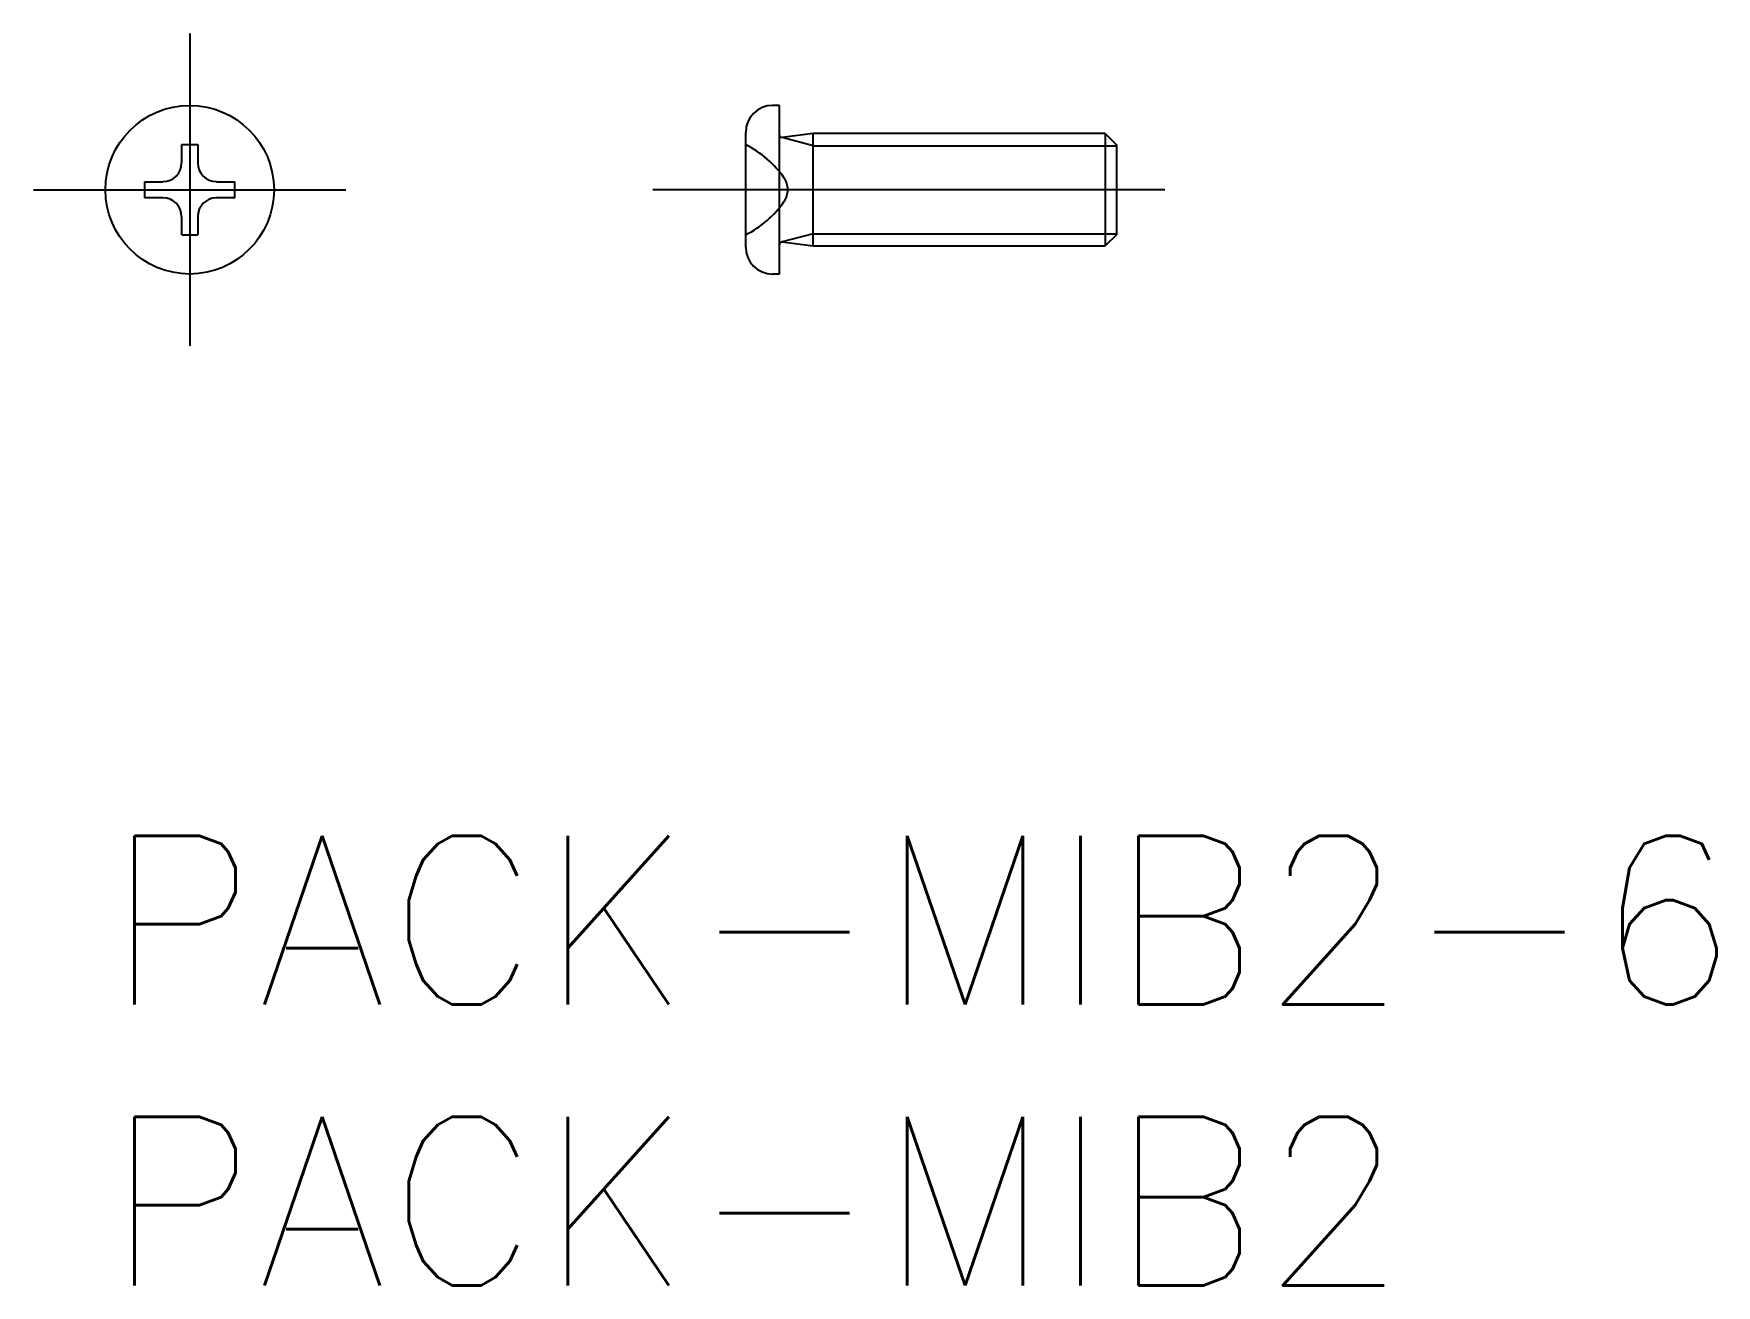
# Model space of a CAD drawing. Extents: x -1.3 to 28.7, y -8 to 14.3.
import ezdxf

# ---------------------------------------------------------------- set-up
doc = ezdxf.new("R2010")
doc.units = 0
doc.header["$LTSCALE"] = 0.5
doc.linetypes.add('CENTER', pattern=[50.8, 31.75, -6.35, 6.35, -6.35])
doc.linetypes.add('DASHED', pattern=[19.05, 12.7, -6.35])
for name, color, linetype in [('MSM_CENTER', 1, 'CENTER'), ('MSM_CONTINUOUS', 7, 'CONTINUOUS'), ('MSM_DASHED', 4, 'DASHED'), ('MSM_NARROW', 5, 'CONTINUOUS'), ('MSM_PART_NUMBER', 7, 'CONTINUOUS')]:
    doc.layers.add(name, color=color, linetype=linetype)
doc.styles.get("Standard").update_dxf_attribs({"font": 'txt.shx', "height": 1, "bigfont": 'bigfont.shx'})

# ---------------------------------------------------------------- blocks, each defined once
blk = doc.blocks.new('*U2')
at = {"layer": 'MSM_PART_NUMBER'}
blk.add_text('PACK-MIB2-6', height=3, dxfattribs=at).set_placement((0, -3))
blk = doc.blocks.new('*U3')
at = {"layer": 'MSM_PART_NUMBER'}
blk.add_text('PACK-MIB2', height=3, dxfattribs=at).set_placement((0, -8))

msp = doc.modelspace()

# ---------------------------------------------------------------- linework, layer by layer
at = {"layer": 'MSM_CENTER'}
for p, q in [((1.5, 14.278), (1.5, 8.722)), ((-1.278, 11.5), (4.278, 11.5)), ((18.854, 11.5), (9.74, 11.5))]:
    msp.add_line(p, q, dxfattribs=at)
at = {"layer": 'MSM_CONTINUOUS'}
for p, q in [((11.995, 13), (11.875, 13)), ((11.995, 10), (11.995, 13)), ((1.357, 12.302), (1.643, 12.302)), ((1.357, 11.977), (1.357, 12.302)), ((1.643, 12.302), (1.643, 11.977)), ((11.395, 10.48), (11.395, 12.52)), ((12.595, 12.5), (12.045, 12.429)), ((17.795, 12.5), (12.595, 12.5)), ((12.595, 10.5), (12.595, 12.5)), ((17.795, 12.5), (17.795, 10.5)), ((17.795, 12.5), (17.995, 12.3)), ((17.995, 12.3), (17.995, 10.7)), ((0.698, 11.643), (1.023, 11.643)), ((0.698, 11.643), (0.698, 11.357)), ((1.977, 11.643), (2.302, 11.643)), ((2.302, 11.357), (2.302, 11.643)), ((1.023, 11.357), (0.698, 11.357)), ((2.302, 11.357), (1.977, 11.357)), ((1.357, 10.698), (1.357, 11.023)), ((1.643, 11.023), (1.643, 10.698)), ((1.357, 10.698), (1.643, 10.698)), ((12.045, 10.571), (12.595, 10.5)), ((12.595, 10.5), (17.795, 10.5)), ((17.995, 10.7), (17.795, 10.5)), ((11.995, 10), (11.875, 10))]:
    msp.add_line(p, q, dxfattribs=at)
msp.add_circle((1.5, 11.5), 1.5, dxfattribs=at)
for centre, radius, start, end in [((11.875, 12.52), 0.48, 90, 180), ((12.045, 12.479), 0.05, 180, 270), ((1.023, 11.977), 0.333, 270, 0), ((1.977, 11.977), 0.333, 180, 270), ((1.023, 11.023), 0.333, 0, 90), ((1.977, 11.023), 0.333, 90, 180), ((12.045, 10.521), 0.05, 90, 180), ((11.875, 10.48), 0.48, 180, 270)]:
    msp.add_arc(centre, radius, start, end, dxfattribs=at)
at = {"layer": 'MSM_DASHED'}
for centre, radius, start, end in [((10.587, 10.682), 1.81, 34.3667, 63.5129), ((11.785, 11.5), 0.36, 325.5491, 34.4509), ((10.587, 12.318), 1.81, 296.4871, 325.6333)]:
    msp.add_arc(centre, radius, start, end, dxfattribs=at)
at = {"layer": 'MSM_NARROW'}
for p, q in [((12.595, 12.284), (12.045, 12.429)), ((12.595, 12.284), (17.995, 12.284)), ((12.595, 10.716), (12.045, 10.571)), ((12.595, 10.716), (17.995, 10.716))]:
    msp.add_line(p, q, dxfattribs=at)

# ---------------------------------------------------------------- block references
at = {"layer": 'MSM_CONTINUOUS'}
for name in ['*U2', '*U3']:
    msp.add_blockref(name, (0, 0), dxfattribs=at)

doc.saveas('drawing.dxf')
